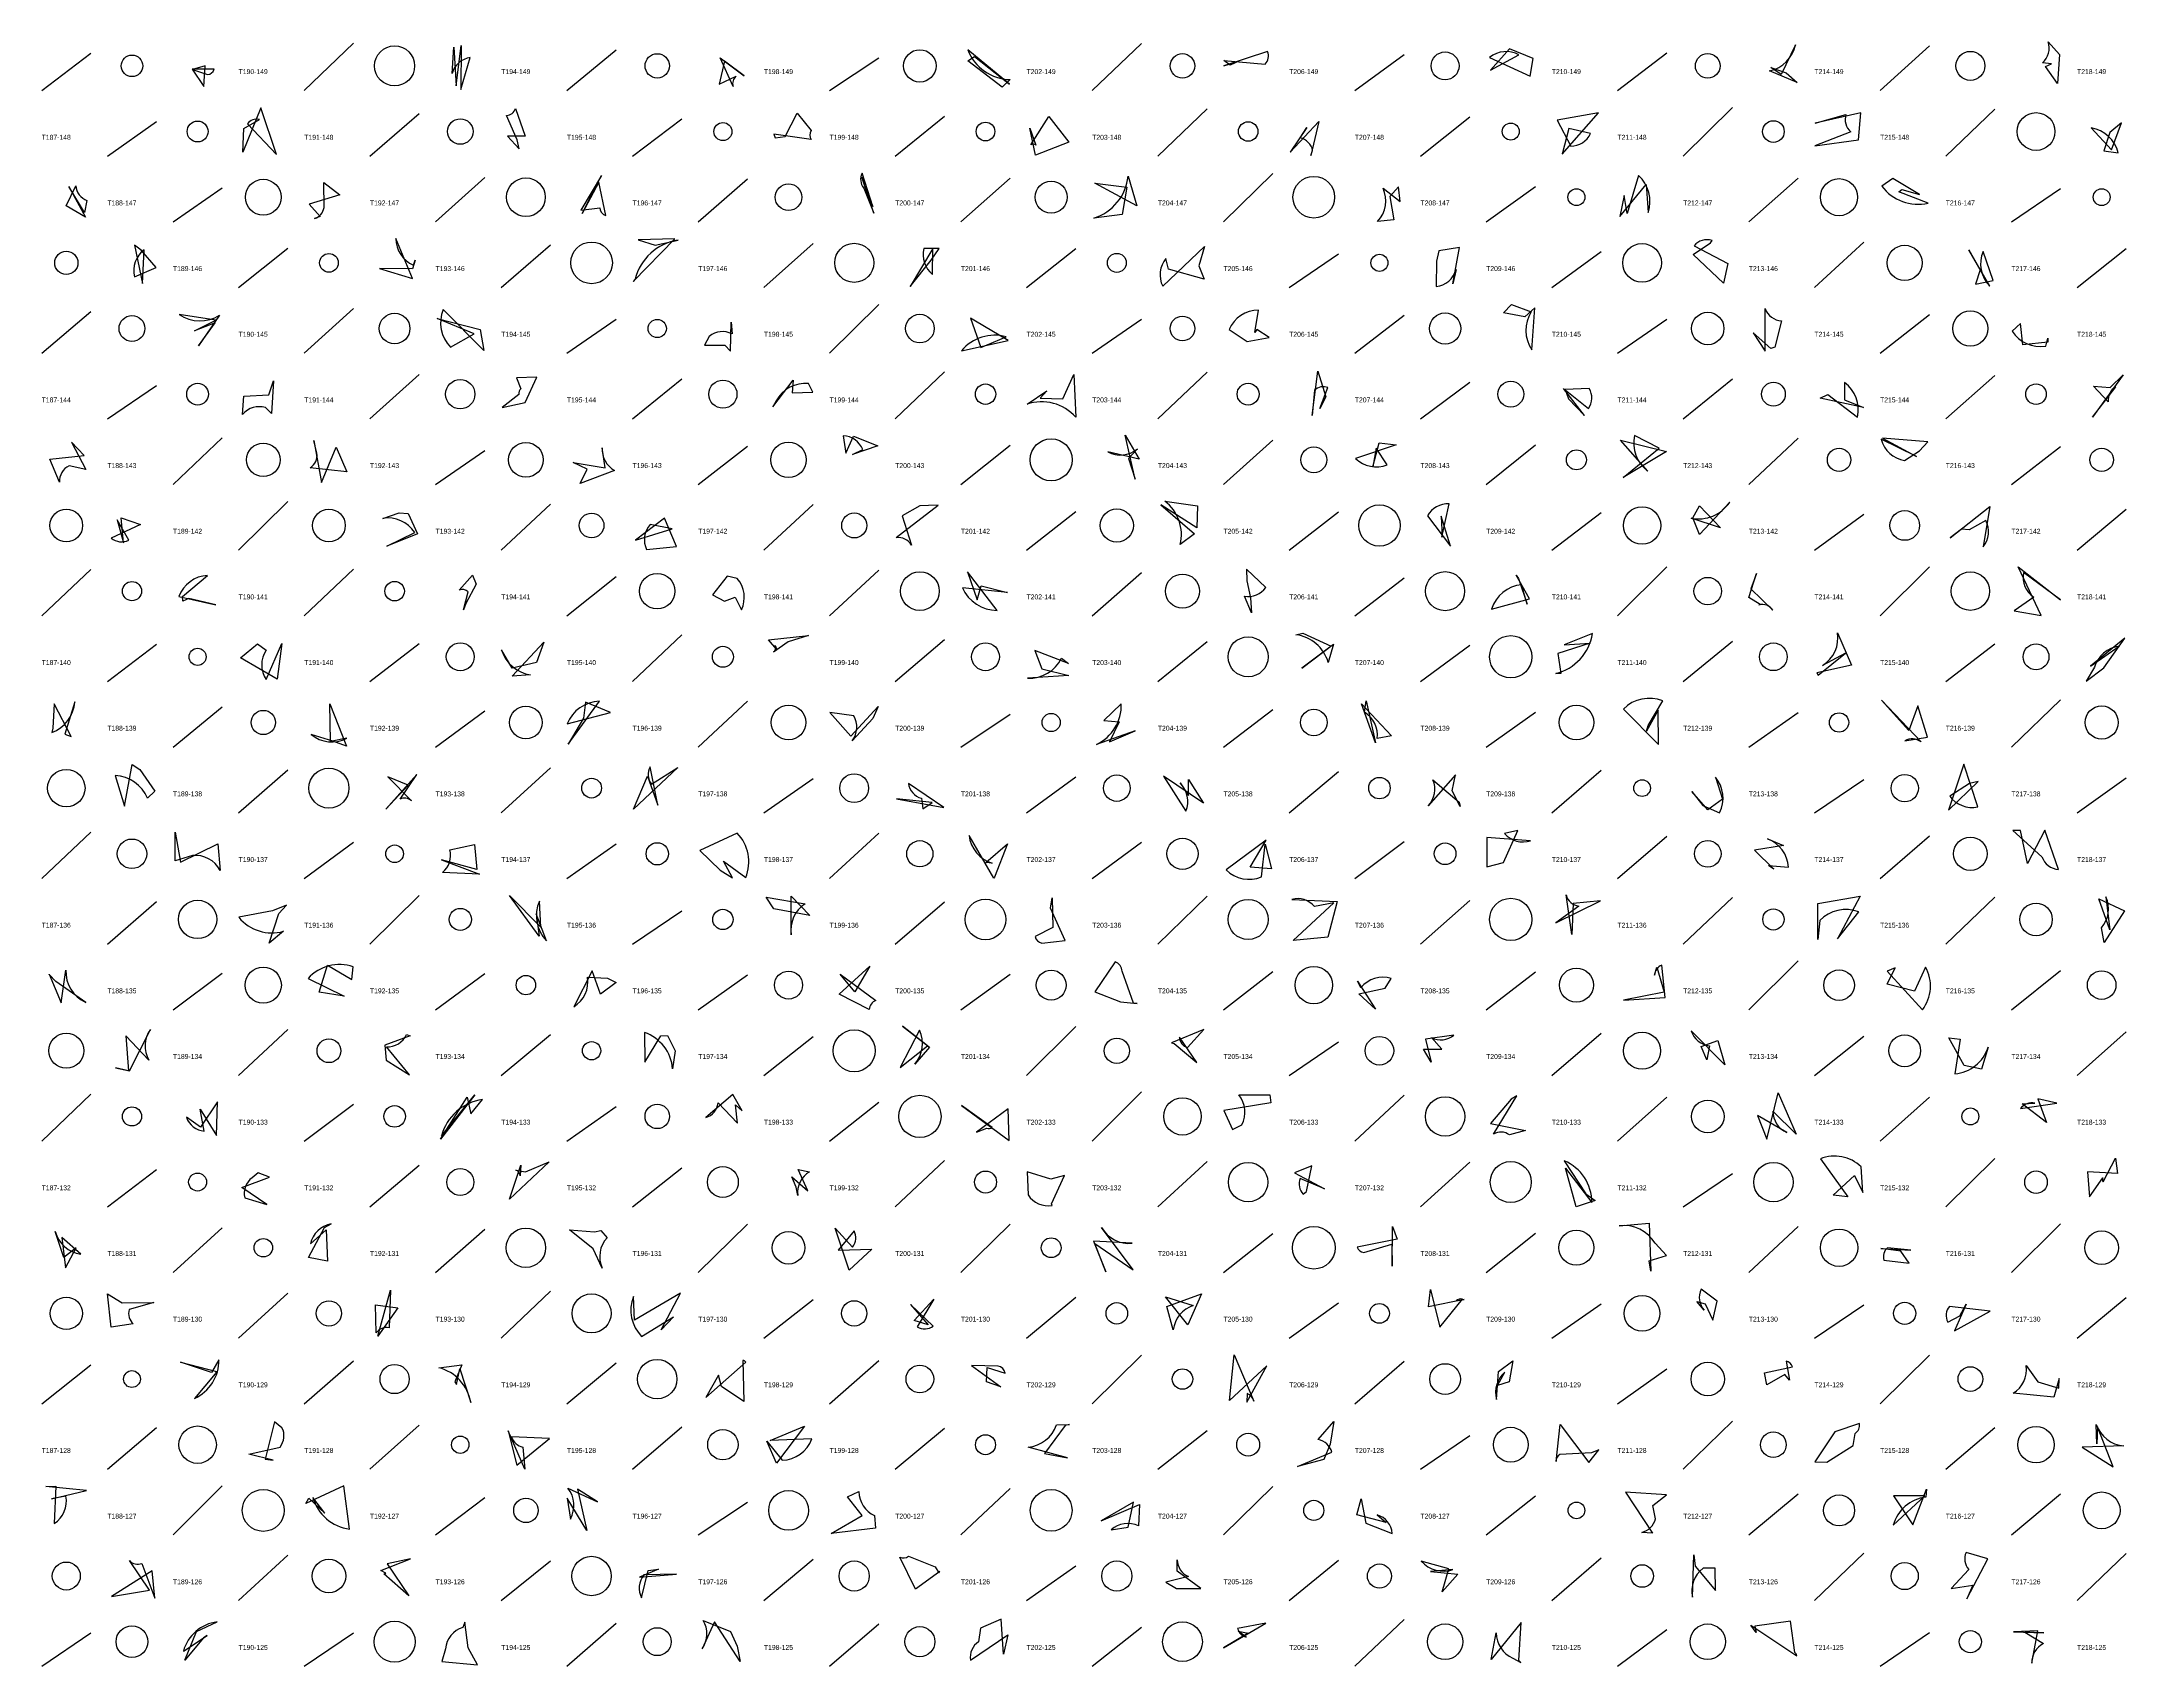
# Model space of a CAD drawing. Header units: millimetres. Extents: x -1 to 9990, y 0 to 15990.
# Drawn here: x 7480 to 8750, y 5000 to 5990 of the extents above; entities that cross this region are included whole.
import ezdxf

# ---------------------------------------------------------------- set-up
doc = ezdxf.new("R2010")
doc.units = ezdxf.units.MM
doc.layers.add('TEXT', color=3, linetype='Continuous')
doc.layers.add('WALL', color=1, linetype='Continuous')

msp = doc.modelspace()

# ---------------------------------------------------------------- linework, layer by layer
for points in [[(7735.6, 5987.5), (7735.4, 5960.7), (7741.1, 5980.1, 0.3), (7730, 5970.3), (7731, 5986.4), (7732.6, 5962.9)], [(8048.2, 5980.8), (8069.6, 5963.9), (8044.2, 5984.8, 0.3), (8070, 5966.6), (8065.2, 5962), (8044.3, 5978.1)], [(8204, 5975.4), (8200.2, 5978.2), (8225.4, 5976, 0.3), (8226.8, 5983.8), (8200.2, 5975), (8209.4, 5977.9)], [(8374.2, 5985.4), (8362.7, 5972.3), (8380, 5981.7, 0.3), (8362.1, 5980.2), (8386.8, 5968.8), (8388.7, 5979.5)], [(8542.7, 5970.8), (8549.5, 5964.9), (8532.7, 5972, 0.3), (8548.5, 5987.9), (8539.7, 5969.8), (8533.5, 5974.1)], [(8700.7, 5974.7), (8704.4, 5976.2), (8699, 5976.8, 0.3), (8702.4, 5989.7), (8709.3, 5982), (8708.1, 5964.2)], [(7579.5, 5975), (7571.8, 5972.8), (7581, 5969.7, 0.3), (7585.1, 5972.9), (7571.7, 5973), (7578.7, 5962.5)], [(7896, 5977.9), (7892.8, 5963.8), (7903, 5968.7, 0.3), (7901.2, 5962.5), (7893.3, 5979.9), (7908, 5968.9)], [(7602.5, 5922.5), (7603.2, 5936.9), (7612.6, 5942.3, 0.3), (7605.3, 5939.7), (7623.1, 5921.1), (7613.6, 5949.4)], [(7770.8, 5924.5), (7769.7, 5930), (7763.2, 5944.8, 0.3), (7768.7, 5949), (7774.5, 5932.1), (7763.8, 5932.1)], [(7933, 5931.9), (7940.3, 5946.2), (7948.8, 5935.6, 0.3), (7948.8, 5930.1), (7926, 5933.4), (7926.8, 5931.2)], [(8085.4, 5920.7), (8081.9, 5937), (8085.7, 5926.7, 0.3), (8082.7, 5927), (8093.6, 5944.1), (8105.7, 5928.6)], [(8428.4, 5946.4), (8403.2, 5942), (8411.5, 5926.1, 0.3), (8423.6, 5933.8), (8410.3, 5936.8), (8406.4, 5921.2)], [(8588.3, 5946.3), (8560.4, 5940.2), (8579.2, 5945.3, 0.3), (8582.1, 5934.9), (8560.3, 5926.3), (8586.9, 5929.9)], [(8258, 5941.1), (8253.1, 5920.5), (8254.3, 5923.4, 0.3), (8246.7, 5931.1), (8250.8, 5937.4), (8240.6, 5922.4)], [(8739.9, 5934.4), (8736.4, 5923.2), (8745.1, 5922, 0.3), (8728.6, 5937.2), (8740.9, 5923.8), (8747.1, 5940.3)], [(7821.1, 5908.3), (7808.4, 5887), (7820, 5888.6, 0.3), (7823.6, 5883.8), (7819.4, 5904.1), (7809.3, 5885)], [(7981.5, 5901.3), (7986.3, 5889.3), (7979.8, 5909.6, 0.3), (7980.8, 5900.6), (7986.9, 5885.2), (7979.6, 5907.2)], [(8141, 5901.2), (8138.2, 5884.4), (8120.9, 5882.2, 0.3), (8141.9, 5907.9), (8147.2, 5889.7), (8121.5, 5903.5)], [(8441.4, 5883.2), (8457.4, 5902.8), (8458.7, 5885.7, 0.3), (8452.8, 5908.3), (8445.9, 5885), (8444.1, 5896)], [(8624.1, 5896.6), (8607.8, 5906.4), (8601, 5901.8, 0.3), (8629.3, 5891.4), (8611.4, 5898.3), (8613.3, 5899.7)], [(7506.6, 5882.8), (7495, 5889.8), (7500.9, 5902, 0.3), (7507.6, 5893), (7506.1, 5885.6), (7496.6, 5901.5)], [(7642.9, 5890.7), (7649.6, 5883.2), (7646.3, 5882.1, 0.3), (7652, 5888.7), (7651.8, 5903.9), (7661.6, 5896.5)], [(8301.3, 5895.5), (8303.8, 5881.3), (8293.9, 5880.2, 0.3), (8297.2, 5900.5), (8307.6, 5892.3), (8306.7, 5901.4)], [(7685.7, 5851.5), (7706, 5845.5), (7695.8, 5869.9, 0.3), (7706.5, 5853.6), (7707.6, 5856.6), (7706, 5851.3)], [(7843.4, 5869.1), (7853.8, 5865.8), (7867.7, 5868.9, 0.3), (7841.5, 5845), (7840.4, 5843.6), (7865.7, 5869.7)], [(8486.1, 5860), (8496.7, 5867.1), (8497.6, 5868.6, 0.3), (8486.7, 5865.4), (8507.3, 5854.6), (8504.7, 5842.7)], [(7536.6, 5865.8), (7541.5, 5842.4), (7542.4, 5863, 0.3), (7536.5, 5846.4), (7549.8, 5852.2), (7540.7, 5862.8)], [(8021.9, 5856.7), (8026.8, 5863.8), (8017.5, 5863.8, 0.3), (8022.8, 5848), (8023, 5863.8), (8009.1, 5840.6)], [(8188.2, 5845), (8166.4, 5851.1), (8164.9, 5857.7, 0.3), (8163, 5840.7), (8188.4, 5864.9), (8185, 5853.2)], [(8331.2, 5862.3), (8329.8, 5856.1), (8329.6, 5840.5, 0.3), (8341.7, 5850.9), (8339.7, 5842.2), (8343.8, 5864.3)], [(8658.2, 5842), (8668.8, 5844.3), (8662.7, 5862, 0.3), (8666.9, 5840.7), (8654, 5863), (8661, 5850.8)], [(8370.5, 5824.5), (8375.4, 5829.7), (8387.4, 5825.1, 0.3), (8387.8, 5802.1), (8389.6, 5827.5), (8383.6, 5822.1)], [(7573.1, 5813.6), (7586, 5820), (7563.8, 5823.5, 0.3), (7588.3, 5823.1), (7575.6, 5804.5), (7585.7, 5818.4)], [(7747.2, 5814.4), (7749.4, 5801.7), (7724.6, 5826.5, 0.3), (7729, 5803.6), (7743.5, 5811.7), (7721, 5821.2)], [(7899.7, 5801.3), (7900, 5818.8), (7900.6, 5811.7, 0.3), (7886.7, 5810.2), (7883.9, 5804.9), (7896.2, 5804.9)], [(8045.8, 5821.4), (8052.1, 5803.5), (8067.6, 5809.9, 0.3), (8040.4, 5801.4), (8068.7, 5807.6), (8048.8, 5819.4)], [(8220.2, 5814.3), (8219, 5812.6), (8221.4, 5826.2, 0.3), (8203.4, 5814.3), (8214.5, 5807), (8227.9, 5809.6)], [(8522.6, 5812.4), (8529.9, 5801.1), (8529.9, 5827.2, 0.3), (8540, 5819.7), (8535.9, 5803.6), (8533.5, 5802.9)], [(8686.9, 5805.1), (8685.6, 5818.1), (8680.4, 5813.4, 0.3), (8700.9, 5804.3), (8702.2, 5809.1), (8702.1, 5806.7)], [(7621.3, 5783.1), (7620.1, 5763.3), (7616.3, 5766.8, 0.3), (7602.4, 5762.7), (7603.2, 5773.8), (7618.4, 5774.6)], [(7781.7, 5785.4), (7769.3, 5785), (7771.9, 5778.3, 0.3), (7770.7, 5774.9), (7760.6, 5766.8), (7774.6, 5770)], [(7937.3, 5775.8), (7949.8, 5776.3), (7947.2, 5781.5, 0.3), (7927.4, 5770.9), (7925.4, 5767.2), (7937.9, 5783.5)], [(8102.2, 5772.1), (8108.8, 5786.9), (8110, 5761, 0.3), (8080.3, 5768.9), (8092.4, 5777.1), (8088.2, 5772.6)], [(8262.4, 5773.3), (8258.7, 5766.2), (8263.6, 5779, 0.3), (8255.4, 5777.4), (8254, 5762.1), (8257.4, 5789.1)], [(8420, 5762.1), (8407.1, 5778.4), (8422.4, 5766.2, 0.3), (8422.7, 5778.5), (8408.1, 5777.8), (8410.1, 5772.2)], [(8563.4, 5772.6), (8568.1, 5774.7), (8586.2, 5761, 0.3), (8578.4, 5782.1), (8578.4, 5771.6), (8589.9, 5766.9)], [(8748.1, 5786.7), (8729.4, 5760.9), (8743.6, 5779.5, 0.3), (8739, 5770.3), (8730, 5779.8), (8740.1, 5779.1)], [(7498.2, 5745.7), (7506.8, 5729.1), (7496.7, 5731.4, 0.3), (7490.8, 5721.3), (7484.9, 5735.5), (7505.9, 5737.7)], [(7659.4, 5742.8), (7665.9, 5727.6), (7643.5, 5730.2, 0.3), (7647.7, 5739.1), (7645.7, 5746.8), (7650.5, 5721.1)], [(7803.8, 5733.4), (7823.3, 5730.1), (7821.5, 5742.3, 0.3), (7829, 5728.6), (7808.1, 5720.6), (7812.4, 5729.3)], [(7989.4, 5743.6), (7973.9, 5738.3), (7980.2, 5741.2, 0.3), (7968.3, 5749.7), (7969.9, 5739.1), (7974.6, 5749.4)], [(8140, 5750), (8148.7, 5735.5), (8129.5, 5739.8, 0.3), (8147.5, 5741.6), (8142.2, 5735.8), (8146.2, 5723.2)], [(8294.8, 5745.3), (8305.1, 5744.2), (8280.4, 5735.9, 0.3), (8299.7, 5732), (8292.9, 5742.1), (8290.9, 5730.7)], [(8443.5, 5724.2), (8465.5, 5742.1), (8450.4, 5749.9, 0.3), (8458.6, 5728.1), (8441.9, 5746.9), (8469.8, 5740)], [(8601.5, 5748.1), (8622.2, 5737), (8600.7, 5747.5, 0.3), (8614.9, 5734.6), (8624, 5740.4), (8629, 5746)], [(7709, 5689.9), (7690.2, 5682.5), (7707.3, 5690.7, 0.3), (7687.8, 5699.3), (7697.7, 5702.7), (7703.2, 5702.4)], [(8015, 5706.9), (8004.3, 5700.8), (8009.9, 5683, 0.3), (8000.6, 5687.6), (8026.1, 5707.3), (8020.2, 5707.1)], [(8161.9, 5707.5), (8182.4, 5689.9), (8173.6, 5683.4, 0.3), (8164.3, 5709.8), (8184.2, 5707), (8183.8, 5693.5)], [(8333.2, 5688), (8333, 5687.8), (8337.5, 5708.1, 0.3), (8324.3, 5700.8), (8338.3, 5682.4), (8332.5, 5700.7)], [(8490, 5706.9), (8502.7, 5693.6), (8484.9, 5699.4, 0.3), (8508.4, 5709.2), (8489.9, 5689.6), (8485.9, 5699.7)], [(8642.7, 5687.4), (8666.9, 5706.5), (8662.8, 5682, 0.3), (8664.4, 5698.1), (8654.3, 5692.3), (8649.6, 5692.7)], [(7528.4, 5699.6), (7540.2, 5695.6), (7522.3, 5687.3, 0.3), (7533, 5686.1), (7525.9, 5698.4), (7529.8, 5684.5)], [(7841.8, 5686.1), (7864.2, 5692.9), (7850.7, 5695.6, 0.3), (7848.5, 5680.3), (7866.8, 5682.2), (7859.5, 5699.4)], [(7565.9, 5648.9), (7565.8, 5651.7), (7581, 5664.6, 0.3), (7563.6, 5651.7), (7586.1, 5646.6), (7569.6, 5650.5)], [(7738.4, 5647.4), (7736.9, 5643.6), (7739.8, 5654.6, 0.3), (7734.3, 5655.6), (7742.4, 5664.7), (7744.6, 5659.2)], [(8052.3, 5658.3), (8068.3, 5654.1), (8040.9, 5657.1, 0.3), (8062.1, 5643.3), (8044.1, 5666.7), (8050, 5649.8)], [(8216.5, 5651), (8217.1, 5641.8), (8212.8, 5651.9, 0.3), (8225.7, 5657.3), (8214.1, 5668.3), (8214.2, 5661.2)], [(8379.7, 5662.8), (8385, 5647), (8381.6, 5658.9, 0.3), (8363.3, 5644.1), (8386.4, 5650.4), (8378.3, 5664.7)], [(8524.7, 5665.8), (8521.3, 5656.5), (8534.7, 5643.5, 0.3), (8526.2, 5646.7), (8527, 5646.8), (8520, 5651.2)], [(8684.2, 5669.9), (8709.9, 5649.7), (8687.4, 5666.3, 0.3), (8693.6, 5651.3), (8681.7, 5643.1), (8698.2, 5640.1)], [(7896, 5648.8), (7902.5, 5651.3), (7906.3, 5643.6, 0.3), (7903.8, 5662.7), (7897.7, 5664.1), (7888.6, 5652.8)], [(7947.1, 5627.9), (7934.8, 5624.1), (7925.9, 5617.9, 0.3), (7926.9, 5621.8), (7927.9, 5619.5), (7922.8, 5625.3)], [(8247.7, 5608.1), (8267.1, 5622.8), (8263.8, 5611.6, 0.3), (8244.1, 5628.4), (8248.4, 5629.4), (8265.5, 5621.4)], [(8403.6, 5617.1), (8405.4, 5604.9), (8402.4, 5604.8, 0.3), (8424.8, 5629.1), (8407.6, 5622.3), (8423.3, 5623.3)], [(8562.2, 5603.9), (8579, 5617.2), (8565, 5609.7, 0.3), (8574.1, 5629.7), (8582.5, 5609.9), (8561.5, 5605.3)], [(8749.2, 5626.3), (8728.1, 5609.2), (8745.6, 5621.5, 0.3), (8730.6, 5608.6), (8725.5, 5600.2), (8736.4, 5608.2)], [(7601.2, 5614.4), (7611.4, 5623), (7616.7, 5619, 0.3), (7616.7, 5601.2), (7626.3, 5623.1), (7623.5, 5601.4)], [(7781.5, 5611.5), (7766.6, 5608.1), (7760.2, 5619.2, 0.3), (7777.8, 5604.1), (7766.6, 5603.2), (7785.9, 5623.9)], [(8089.3, 5607.6), (8105.7, 5603.6), (8080.6, 5601.9, 0.3), (8101.3, 5614.2), (8105.6, 5610.9), (8085.1, 5618.8)], [(8284, 5586.3), (8302.3, 5566.8), (8293.6, 5565.2, 0.3), (8285.8, 5581.2), (8287, 5588.1), (8292.6, 5562.5)], [(8457.6, 5569.7), (8458.8, 5573.2), (8467.6, 5588.1, 0.3), (8443.6, 5583.2), (8465, 5561.6), (8464.7, 5582.5)], [(8617.6, 5570.1), (8600.9, 5588.5), (8625, 5563.1, 0.3), (8615.1, 5563.8), (8628.8, 5566.1), (8623, 5585.2)], [(7487.5, 5586.4), (7486.7, 5571.6), (7486.2, 5568.9, 0.3), (7500.1, 5587.6), (7494, 5567.9), (7497.9, 5566.4)], [(7665.7, 5560.5), (7657.3, 5563.7), (7644.1, 5567.7, 0.3), (7666, 5565.4), (7655.9, 5563.4), (7655.6, 5586.4)], [(7810, 5577.7), (7800.8, 5561.7), (7819.8, 5588, 0.3), (7800.2, 5574.1), (7826.5, 5581.1), (7811.4, 5587.3)], [(7989.6, 5584.7), (7986.4, 5577.4), (7973.8, 5563.8, 0.3), (7974.7, 5579.1), (7960.1, 5581.1), (7972.9, 5566.6)], [(8130.5, 5563.3), (8146.1, 5569.8), (8122.6, 5561.6, 0.3), (8137.7, 5586.3), (8127.1, 5576.2), (8136.5, 5575.4)], [(7539.8, 5546.4), (7549, 5533.2), (7544.4, 5528.8, 0.3), (7524.7, 5542.6), (7530.5, 5524.1), (7535.2, 5549.3)], [(7703.3, 5536.8), (7690.8, 5541.9), (7705.2, 5527.2, 0.3), (7698.3, 5528.3), (7708.6, 5543.2), (7689.7, 5522.2)], [(7849.1, 5542.2), (7855.4, 5524.6), (7850.6, 5548, 0.3), (7851.5, 5537.5), (7867.5, 5547.5), (7840.6, 5522.2)], [(8000.8, 5528.5), (8029.6, 5523.1), (8008, 5537.9, 0.3), (8016, 5528.8), (8016.9, 5522.4), (8022.6, 5526.2)], [(8187.8, 5525.8), (8163.5, 5542.2), (8177.1, 5520.9, 0.3), (8173.5, 5538.3), (8178.7, 5530.6), (8178.7, 5540.3)], [(8339.3, 5533.3), (8341.4, 5543), (8324.6, 5524.2, 0.3), (8327.6, 5540.1), (8343.6, 5526.5), (8344.2, 5523.9)], [(8485.3, 5533), (8492, 5524.4), (8502.2, 5520, 0.3), (8499.7, 5541.7), (8504, 5528.3), (8495.1, 5521.7)], [(8659.8, 5539), (8654.4, 5537.8), (8642.4, 5530.2, 0.3), (8659.6, 5523.6), (8651.1, 5549.6), (8641.6, 5521.6)], [(7564.5, 5489.8), (7587.4, 5501), (7588.8, 5484.9, 0.3), (7571.9, 5494), (7561.3, 5490.7), (7561.4, 5508.2)], [(7723.5, 5491.3), (7746.7, 5482.6), (7724.2, 5483.6, 0.3), (7728.6, 5497.5), (7743.6, 5500.6), (7745.1, 5485.5)], [(7900.8, 5480.4), (7895.4, 5490.5), (7908.9, 5480.5, 0.3), (7903.7, 5507.6), (7880.9, 5497), (7893.3, 5485.1)], [(8060.4, 5480.7), (8060.1, 5480.2), (8045, 5506.2, 0.3), (8059.1, 5489.2), (8055.1, 5489.7), (8068.4, 5501)], [(8216.2, 5486.8), (8225.9, 5503.3), (8201.6, 5485.2, 0.3), (8223.2, 5480.9), (8225.3, 5500.9), (8229.3, 5485.9)], [(8370.5, 5489.7), (8379.3, 5509.1), (8371.2, 5507.4, 0.3), (8387.1, 5502.9), (8360.5, 5504.9), (8360.5, 5487)], [(8535.3, 5485.7), (8532.1, 5487.9), (8544.2, 5486.8, 0.3), (8531.4, 5504.1), (8541.1, 5500), (8523.4, 5497.2)], [(8685.5, 5509.2), (8680.9, 5509.2), (8698.6, 5493.2, 0.3), (8708.7, 5485.4), (8700.3, 5509.3), (8689.8, 5489)], [(7629.2, 5463.6), (7620.6, 5460.3), (7600.1, 5456.3, 0.3), (7627.3, 5447.8), (7618.5, 5440.6), (7624.5, 5458.6)], [(7765, 5469.5), (7784, 5450.2), (7783.2, 5466.2, 0.3), (7787.5, 5442), (7781.2, 5458.4), (7783, 5444.9)], [(7926.1, 5461.4), (7921.4, 5468.6), (7945.1, 5464.5, 0.3), (7936.7, 5445.6), (7936.5, 5469.2), (7947.9, 5457.4)], [(8095.6, 5468.1), (8096.1, 5450.1), (8085.2, 5444.6, 0.3), (8089.3, 5440.6), (8103.5, 5442.2), (8094.6, 5461.9)], [(8242.4, 5442.2), (8267.2, 5465.2), (8255.4, 5462.8, 0.3), (8241.7, 5467.2), (8269.2, 5465.9), (8263.5, 5444.3)], [(8413, 5464.7), (8412.3, 5445.9), (8408.7, 5469.9, 0.3), (8416.4, 5463.1), (8402.4, 5453), (8429.7, 5466.4)], [(8587.9, 5469.2), (8574, 5443.2), (8587.1, 5459.6, 0.3), (8563.2, 5454.3), (8562, 5442.7), (8562, 5464.7)], [(8749, 5460.2), (8736.6, 5440.9), (8734.8, 5449.9, 0.3), (8737.6, 5468.7), (8739.9, 5448.7), (8733.2, 5467.6)], [(7484.5, 5421.6), (7491.9, 5404.2), (7494.7, 5424.1, 0.3), (7506.8, 5404.4), (7488.7, 5417.2), (7484.5, 5421.4)], [(7654.1, 5427.2), (7668.9, 5418.4), (7669.8, 5426.2, 0.3), (7642.3, 5419), (7664.2, 5408.2), (7649, 5410.7)], [(7820.4, 5409.5), (7815.4, 5423.6), (7804.1, 5401.7, 0.3), (7812.6, 5419.9), (7824.8, 5419.2), (7829.9, 5416.6)], [(7975.3, 5410.8), (7966.4, 5421.6), (7988.2, 5405.6, 0.3), (7984.2, 5400.1), (7965.8, 5409.5), (7984.6, 5426.6)], [(8147.3, 5403.7), (8145.2, 5404), (8138.2, 5423.4, 0.3), (8134, 5429.2), (8121.7, 5410.9), (8137.3, 5404.8)], [(8443.7, 5405.9), (8469, 5407.5), (8467, 5427.1, 0.3), (8462.6, 5421.1), (8464, 5425.9), (8468.4, 5410.6)], [(8609.1, 5425.5), (8604.3, 5423.4), (8625.8, 5400, 0.3), (8627.7, 5426), (8621, 5411.4), (8604.4, 5415.6)], [(8282.4, 5409.7), (8298.5, 5413.2), (8302.2, 5419.1, 0.3), (8283.6, 5413.4), (8281.7, 5417.4), (8292.5, 5400.3)], [(7525, 5364.5), (7533.4, 5362.8), (7546.2, 5388, 0.3), (7545.3, 5369.3), (7531.2, 5384), (7532.9, 5362.7)], [(7689.9, 5369.3), (7704.1, 5360.3), (7690, 5377.4, 0.3), (7702.3, 5384.9), (7704.5, 5384), (7689.1, 5378.4)], [(7861.3, 5384.3), (7866, 5375), (7864.4, 5363.9, 0.3), (7847.2, 5386.1), (7847.5, 5368.1), (7857.2, 5384)], [(8004.5, 5389.9), (8020.9, 5377.1), (8011.9, 5366.8, 0.3), (8014.7, 5387.6), (8003, 5364.7), (8019.7, 5378)], [(8170, 5379.4), (8183.7, 5367.8), (8173.1, 5383.2, 0.3), (8178, 5376.9), (8188, 5387.9), (8168.3, 5379.8)], [(8501.2, 5381.3), (8505.4, 5366.4), (8484.9, 5387.1, 0.3), (8496.1, 5378.1), (8494.4, 5369.5), (8490.9, 5377.5)], [(8321.8, 5376), (8333.1, 5376), (8326.7, 5383.1, 0.3), (8340.4, 5384.5), (8323.1, 5382), (8326.5, 5368.1)], [(8641.9, 5382.9), (8648.8, 5382.1), (8645.6, 5360.9, 0.3), (8665.8, 5377.1), (8661.7, 5363.7), (8651.2, 5366)], [(7739.3, 5346.7), (7741.5, 5336.5), (7748.5, 5345.3, 0.3), (7723.5, 5323.1), (7743.8, 5348.1), (7723, 5321.1)], [(7906.8, 5338.4), (7901.1, 5348.3), (7884.6, 5334.3, 0.3), (7892.1, 5343.2), (7904, 5330.8), (7902.6, 5342.1)], [(8200.1, 5338.6), (8205.5, 5327.1), (8211.1, 5329.9, 0.3), (8209.3, 5348.1), (8228.3, 5348.2), (8228.8, 5343.2)], [(8362.7, 5330.6), (8383.9, 5326.4), (8374.2, 5323.8, 0.3), (8364.5, 5324.2), (8378.6, 5347.6), (8375.3, 5345.5)], [(8538, 5349.4), (8548.8, 5324.2), (8534.7, 5338.2, 0.3), (8543.1, 5325.3), (8525.4, 5335.5), (8531, 5321.2)], [(7587.1, 5343.9), (7576.7, 5328.5), (7568.2, 5334.5, 0.3), (7579, 5326.1), (7576.5, 5339.4), (7586.5, 5323.3)], [(8068.7, 5339.6), (8049.5, 5325.4), (8055.8, 5327.9, 0.3), (8059.1, 5328.3), (8040.4, 5341.6), (8069.5, 5320.4)], [(8701.3, 5331.3), (8686.6, 5342.6), (8694.2, 5343, 0.3), (8685.6, 5339.8), (8707.7, 5343.1), (8696.2, 5345.8)], [(8584.4, 5299), (8589.5, 5288.7), (8588.4, 5304.3, 0.3), (8563.6, 5309.1), (8580.4, 5286.1), (8571.4, 5287.1)], [(8726.3, 5301.2), (8727.5, 5286.1), (8735.7, 5297.5, 0.3), (8735.9, 5295.2), (8743.5, 5309.6), (8744.6, 5300.3)], [(7618.7, 5298), (7611.8, 5300.6), (7608.2, 5297.6, 0.3), (7603.7, 5285.5), (7617.2, 5281.3), (7601.9, 5291.7)], [(7764.9, 5284.6), (7771.9, 5305.3), (7771.6, 5298.8, 0.3), (7768.9, 5302.3), (7774.8, 5301.3), (7789.2, 5307.4)], [(7946.8, 5289.6), (7940.8, 5302.6), (7947.8, 5301.2, 0.3), (7940.6, 5286.9), (7939.7, 5291.9), (7937, 5298.1)], [(8094.7, 5296.8), (8080.4, 5301.3), (8080.9, 5287.2, 0.3), (8095.6, 5280.8), (8095.2, 5281.8), (8103.1, 5299.1)], [(8243.3, 5300.6), (8261.5, 5290.9), (8246.7, 5297.2, 0.3), (8248.6, 5287.6), (8250.5, 5289.3), (8253.9, 5304.9)], [(8414.9, 5280), (8408.3, 5303.5), (8424.4, 5282.5, 0.3), (8407.6, 5308), (8420.8, 5287.8), (8426.4, 5283.7)], [(7501.1, 5255), (7493.5, 5249), (7488.3, 5264.9, 0.3), (7503.8, 5251.1), (7492.3, 5261.3), (7494.6, 5242.7)], [(7642.5, 5249), (7652.2, 5267.3), (7656.3, 5269.6, 0.3), (7643.8, 5257.3), (7653.4, 5266), (7654.1, 5246.8)], [(7816.7, 5264.6), (7820.6, 5265.6), (7824.4, 5261.1, 0.3), (7821.5, 5242.6), (7816, 5254.3), (7801.5, 5266)], [(7971.9, 5241.3), (7963.5, 5267), (7974, 5255.4, 0.3), (7974.9, 5265.3), (7965.3, 5253.5), (7985.7, 5254.2)], [(8121.6, 5257.6), (8145, 5241.5), (8125.7, 5267.4, 0.3), (8144.4, 5257.7), (8120.7, 5258.9), (8128.2, 5240.4)], [(8303, 5267.9), (8305.7, 5260.2), (8281.5, 5255.3, 0.3), (8285.4, 5252.1), (8302.5, 5257.1), (8302.8, 5243.7)], [(8459.3, 5247.1), (8469.9, 5250.2), (8462.9, 5257.7, 0.3), (8441, 5268.4), (8459.3, 5270), (8460.3, 5240.7)], [(8600.5, 5254.6), (8618.7, 5253.6), (8604.6, 5255, 0.3), (8602.3, 5247.4), (8617.8, 5245.5), (8612.7, 5253)], [(7529, 5221.5), (7548.3, 5221.7), (7533.3, 5217.3, 0.3), (7535.8, 5208.6), (7522.4, 5206.6), (7520.1, 5227)], [(7684.8, 5201.1), (7692.6, 5229.2), (7691.6, 5206.2, 0.3), (7683.8, 5203.2), (7683.3, 5220.2), (7697, 5218.3)], [(7869.2, 5227.4), (7841.2, 5210.9), (7840.5, 5225.2, 0.3), (7845.5, 5201), (7865, 5213), (7857.3, 5205)], [(8011.5, 5210.7), (8023.5, 5223.6), (8013.4, 5206.9, 0.3), (8023.2, 5207.2), (8009.2, 5220.4), (8020.1, 5208)], [(8178.2, 5208.1), (8164.7, 5225), (8181.6, 5219.8, 0.3), (8169.4, 5204.9), (8165.4, 5219.3), (8186.5, 5227)], [(8326.1, 5229.6), (8331.8, 5206.6), (8345.6, 5223.7, 0.3), (8341.7, 5222.6), (8346.6, 5223.4), (8324.9, 5218.9)], [(8498.2, 5210.8), (8500.8, 5222.5), (8490.9, 5229.7, 0.3), (8492.8, 5216.9), (8488.3, 5222.3), (8493.4, 5220.8)], [(8645.3, 5204.3), (8667.1, 5216.4), (8642.2, 5219.3, 0.3), (8641.2, 5209.7), (8648.6, 5213.5), (8652.4, 5220.6)], [(7586.5, 5179.5), (7585.6, 5178.2), (7573, 5163.2, 0.3), (7588, 5186.7), (7583.4, 5178.9), (7564.6, 5185.2)], [(7732.8, 5171.7), (7734.8, 5181.2), (7741.4, 5160.7, 0.3), (7721.9, 5181.9), (7735.9, 5183.6), (7731.7, 5173.3)], [(7892.3, 5177.4), (7884.6, 5163.8), (7908.9, 5185.2, 0.3), (7907.1, 5186.4), (7907.8, 5161.4), (7894.1, 5170.5)], [(8055.5, 5173.3), (8056.1, 5182.1), (8067, 5178.6, 0.3), (8062.7, 5182.9), (8046.5, 5183.2), (8064.3, 5170.2)], [(8203.7, 5161.9), (8206.5, 5189.7), (8218.4, 5161.6, 0.3), (8214.4, 5166.1), (8214.3, 5160.9), (8226.3, 5183.1)], [(8374, 5173.3), (8367, 5171), (8371.4, 5179.1, 0.3), (8366.4, 5162.6), (8367.5, 5179.6), (8376.3, 5186.1)], [(8530.9, 5171.4), (8529.5, 5178.7), (8546.7, 5182.5, 0.3), (8542.7, 5185.8), (8544.9, 5174.4), (8542, 5177.7)], [(8709, 5175.3), (8705.8, 5163.9), (8681.1, 5166.3, 0.3), (8689, 5183.2), (8696.2, 5173.3), (8708.9, 5169.4)], [(7621, 5125.5), (7606.1, 5129.3), (7625.2, 5133.6, 0.3), (7626.4, 5145.3), (7621.8, 5149), (7616.2, 5126.1)], [(7927.6, 5123.7), (7921.7, 5137.2), (7931.2, 5125.5, 0.3), (7949.2, 5138.5), (7923.8, 5137.5), (7944.7, 5146.3)], [(8091, 5129.6), (8105, 5127), (8080.9, 5133.5, 0.3), (8098.2, 5147.1), (8106.2, 5147.4), (8103.5, 5146.7)], [(8261.1, 5125.9), (8245, 5121.8), (8266, 5130.4, 0.3), (8257.7, 5138.1), (8267.3, 5149.1), (8265, 5135.3)], [(8428.7, 5131.9), (8424.2, 5130), (8404.8, 5129.1, 0.3), (8402.6, 5124.7), (8405.1, 5147.3), (8422.5, 5124.1)], [(8567.5, 5124.3), (8583.6, 5134.5), (8584.8, 5141.9, 0.3), (8587.4, 5147.9), (8572.4, 5142.9), (8560.3, 5124.6)], [(8732.4, 5145.9), (8732, 5135.6), (8731.7, 5147.4, 0.3), (8748.4, 5134.3), (8723.2, 5133.5), (8741.9, 5121.6)], [(7769.4, 5122.5), (7789.4, 5138.8), (7766.3, 5139.8, 0.3), (7773.2, 5133.6), (7774.3, 5120.1), (7764.2, 5143.4)], [(7482.6, 5109.6), (7488.7, 5109.7), (7487.6, 5086.9, 0.3), (7494.8, 5103.7), (7485.9, 5102.1), (7507.2, 5107.2)], [(7642.8, 5102.5), (7652.5, 5093.3), (7645.2, 5102.9, 0.3), (7667.6, 5083.6), (7664.1, 5110), (7640.9, 5099.1)], [(7812.2, 5082.7), (7800.1, 5102.4), (7802.1, 5089.7, 0.3), (7800.6, 5108.6), (7818.6, 5100.3), (7806.4, 5108)], [(7979.9, 5091.8), (7971, 5103.3), (7977.9, 5106.4, 0.3), (7987.4, 5091.9), (7988, 5084.2), (7961, 5080.9)], [(8444.8, 5106), (8461.4, 5081.2), (8454.8, 5081.6, 0.3), (8463.1, 5089.9), (8461.5, 5098), (8469.8, 5104.4)], [(8619.9, 5086.1), (8628.2, 5107.9), (8627.9, 5103.1, 0.3), (8608, 5085.9), (8627.3, 5103.9), (8608.1, 5103.8)], [(8125.5, 5088.7), (8148.8, 5098.5), (8148.2, 5085.6, 0.3), (8131.5, 5083.1), (8141.9, 5084.8), (8145.1, 5100)], [(8283.9, 5102.1), (8286.8, 5087.2), (8302.8, 5081, 0.3), (8293.7, 5092.3), (8299, 5087.6), (8281.2, 5092.3)], [(8499.8, 5046.2), (8499.5, 5059.8), (8492.2, 5059.7, 0.3), (8485.7, 5042.1), (8486.6, 5067.9), (8487.4, 5061.1)], [(8652.8, 5041.1), (8665.6, 5065.5), (8652.4, 5069.4, 0.3), (8654, 5059), (8643.3, 5047.4), (8656.6, 5049.4)], [(7522.6, 5042.6), (7545.6, 5046.3), (7533.4, 5064.4, 0.3), (7541, 5062.7), (7549, 5041.5), (7547.3, 5058.1)], [(7690.5, 5062.5), (7703.7, 5043), (7688.4, 5056.4, 0.3), (7689.7, 5056.8), (7686.6, 5058.3), (7704.6, 5065.5)], [(7844.1, 5054.3), (7866.7, 5056.1), (7846.8, 5055.7, 0.3), (7845.5, 5041.7), (7849.4, 5058.3), (7855.8, 5059.2)], [(8027.1, 5057.7), (8012.3, 5046.9), (8002.8, 5066.5, 0.3), (8008.1, 5067.1), (8024.4, 5060.5), (8026.6, 5057)], [(8186.1, 5047.3), (8171.7, 5057.9), (8171.8, 5064.9, 0.3), (8178.6, 5054.7), (8164.9, 5051.2), (8171.3, 5047.3)], [(8333.2, 5045.4), (8337.2, 5059.3), (8320.4, 5064.1, 0.3), (8339.8, 5058.9), (8326, 5057.7), (8342.7, 5056.2)], [(7567.2, 5003.8), (7574.4, 5021.3), (7586.9, 5027.1, 0.3), (7566.3, 5009.2), (7580.8, 5018.7), (7578.5, 5017.4)], [(7739.9, 5011.2), (7737.8, 5026.8), (7736.5, 5023.7, 0.3), (7726, 5010.7), (7723.8, 5003), (7745.5, 5000.8)], [(7905.5, 5003), (7889.8, 5027), (7882.4, 5010.7, 0.3), (7882.9, 5028), (7899.7, 5021.2), (7903.6, 5012.2)], [(8064.5, 5028.8), (8051.9, 5023.2), (8050.8, 5014.9, 0.3), (8045.8, 5003.8), (8068.5, 5019.1), (8065.9, 5007.4)], [(8200, 5011.3), (8225.8, 5026.2), (8208.6, 5023.1, 0.3), (8213.7, 5017.8), (8208.9, 5021.5), (8215, 5020.1)], [(8381.4, 5026.6), (8363.1, 5004.2), (8366.2, 5020.4, 0.3), (8376.2, 5005), (8381.1, 5002.3), (8379.9, 5003.6)], [(8524.5, 5020.6), (8521.2, 5025), (8549.2, 5006.4, 0.3), (8548, 5008.4), (8545.4, 5027.5), (8523.6, 5024.4)], [(8699.8, 5020.4), (8688.2, 5020.8), (8699.5, 5013.8, 0.3), (8692.4, 5002), (8696, 5021.6), (8681.3, 5021.1)]]:
    msp.add_lwpolyline(points, format="xyb", close=True)
for centre, radius in [((7695, 5975), 12.2), ((7855, 5975), 7.42), ((8015, 5975), 9.87), ((8175, 5975), 7.45), ((8335, 5975), 8.51), ((8495, 5975), 7.53), ((8655, 5975), 8.84), ((7535, 5975), 6.57), ((8695, 5935), 11.5), ((7575, 5935), 6.37), ((7735, 5935), 7.77), ((7895, 5935), 5.51), ((8055, 5935), 5.69), ((8215, 5935), 5.94), ((8375, 5935), 5.2), ((8535, 5935), 6.59), ((7615, 5895), 10.9), ((7775, 5895), 11.8), ((8255, 5895), 12.7), ((8575, 5895), 11.3), ((7935, 5895), 8.13), ((8095, 5895), 9.77), ((8415, 5895), 5.15), ((8735, 5895), 5.13), ((7815, 5855), 12.7), ((7495, 5855), 7.07), ((7655, 5855), 5.69), ((7975, 5855), 11.9), ((8135, 5855), 5.78), ((8295, 5855), 5.2), ((8455, 5855), 11.8), ((8615, 5855), 10.7), ((7535, 5815), 7.87), ((7695, 5815), 9.34), ((7855, 5815), 5.56), ((8015, 5815), 8.7), ((8175, 5815), 7.54), ((8335, 5815), 9.53), ((8495, 5815), 9.87), ((8655, 5815), 10.7), ((7575, 5775), 6.61), ((7735, 5775), 8.94), ((7895, 5775), 8.59), ((8055, 5775), 6.2), ((8215, 5775), 6.71), ((8375, 5775), 7.88), ((8535, 5775), 7.23), ((8695, 5775), 6.27), ((7615, 5735), 10.2), ((7775, 5735), 10.6), ((7935, 5735), 10.8), ((8095, 5735), 12.8), ((8255, 5735), 7.89), ((8415, 5735), 6.1), ((8575, 5735), 7.1), ((8735, 5735), 7.13), ((7495, 5695), 9.96), ((7655, 5695), 9.97), ((7815, 5695), 7.54), ((7975, 5695), 7.61), ((8135, 5695), 10.1), ((8295, 5695), 12.6), ((8455, 5695), 11.4), ((8615, 5695), 9.04), ((7855, 5655), 10.8), ((8015, 5655), 11.8), ((8175, 5655), 10.4), ((8335, 5655), 11.9), ((8655, 5655), 11.7), ((7535, 5655), 5.85), ((7695, 5655), 5.94), ((8495, 5655), 8.39), ((8215, 5615), 12.2), ((8375, 5615), 12.9), ((7575, 5615), 5.2), ((7735, 5615), 8.5), ((7895, 5615), 6.38), ((8055, 5615), 8.47), ((8535, 5615), 8.44), ((8695, 5615), 7.89), ((7615, 5575), 7.39), ((7775, 5575), 9.96), ((7935, 5575), 10.6), ((8095, 5575), 5.56), ((8255, 5575), 8.08), ((8415, 5575), 10.6), ((8575, 5575), 5.88), ((8735, 5575), 10.1), ((7495, 5535), 11.4), ((7655, 5535), 12.2), ((7815, 5535), 6.02), ((7975, 5535), 8.74), ((8135, 5535), 8.05), ((8295, 5535), 6.54), ((8455, 5535), 5.06), ((8615, 5535), 8.32), ((7535, 5495), 8.99), ((7695, 5495), 5.35), ((7855, 5495), 6.77), ((8015, 5495), 8), ((8175, 5495), 9.51), ((8335, 5495), 6.59), ((8495, 5495), 8.1), ((8655, 5495), 10.2), ((7575, 5455), 11.7), ((7735, 5455), 6.76), ((7895, 5455), 6.19), ((8055, 5455), 12.4), ((8215, 5455), 12.2), ((8375, 5455), 12.9), ((8535, 5455), 6.46), ((8695, 5455), 9.92), ((7615, 5415), 11), ((7935, 5415), 8.52), ((8095, 5415), 9.13), ((8255, 5415), 11.4), ((8415, 5415), 10.4), ((8575, 5415), 9.31), ((8735, 5415), 8.72), ((7775, 5415), 5.92), ((7495, 5375), 10.7), ((7975, 5375), 12.8), ((8455, 5375), 11.3), ((7655, 5375), 7.24), ((7815, 5375), 5.56), ((8135, 5375), 7.7), ((8295, 5375), 8.68), ((8615, 5375), 9.7), ((8015, 5335), 12.9), ((8335, 5335), 12), ((7535, 5335), 5.83), ((7695, 5335), 6.56), ((7855, 5335), 7.44), ((8175, 5335), 11.4), ((8495, 5335), 9.93), ((8655, 5335), 5.15), ((7575, 5295), 5.46), ((7735, 5295), 8.24), ((7895, 5295), 9.41), ((8055, 5295), 6.72), ((8215, 5295), 12), ((8375, 5295), 12.5), ((8535, 5295), 12), ((8695, 5295), 6.88), ((7615, 5255), 5.63), ((7775, 5255), 12), ((7935, 5255), 9.93), ((8095, 5255), 6.01), ((8255, 5255), 13), ((8415, 5255), 10.7), ((8575, 5255), 11.4), ((8735, 5255), 10.2), ((7495, 5215), 9.84), ((7655, 5215), 7.7), ((7815, 5215), 11.9), ((7975, 5215), 7.71), ((8135, 5215), 6.55), ((8295, 5215), 6.02), ((8455, 5215), 10.9), ((8615, 5215), 6.75), ((7695, 5175), 8.89), ((7855, 5175), 12), ((8015, 5175), 8.43), ((8335, 5175), 9.37), ((8495, 5175), 10.2), ((8655, 5175), 7.51), ((7535, 5175), 5.11), ((8175, 5175), 6.22), ((7575, 5135), 11.4), ((7895, 5135), 9.27), ((8375, 5135), 10.6), ((8695, 5135), 11.1), ((7735, 5135), 5.29), ((8055, 5135), 6.09), ((8215, 5135), 6.97), ((8535, 5135), 7.8), ((7615, 5095), 12.8), ((7935, 5095), 12.1), ((8095, 5095), 12.7), ((8735, 5095), 11.2), ((7775, 5095), 7.45), ((8255, 5095), 6.13), ((8415, 5095), 5.09), ((8575, 5095), 9.48), ((7495, 5055), 8.54), ((7655, 5055), 10.2), ((7815, 5055), 12), ((7975, 5055), 9.18), ((8135, 5055), 9.21), ((8295, 5055), 7.34), ((8455, 5055), 6.87), ((8615, 5055), 8.29), ((7535, 5015), 9.68), ((7695, 5015), 12.5), ((7855, 5015), 8.51), ((8015, 5015), 9.15), ((8175, 5015), 12.1), ((8335, 5015), 10.8), ((8495, 5015), 10.8), ((8655, 5015), 6.78)]:
    msp.add_circle(centre, radius)
at = {"layer": 'WALL'}
for p, q in [((7480, 5960), (7510, 5982.7)), ((7640, 5960), (7670, 5988.9)), ((7800, 5960), (7830, 5984.8)), ((8120, 5960), (8150, 5988.6)), ((8280, 5960), (8310, 5981.9)), ((8440, 5960), (8470, 5983)), ((8600, 5960), (8630, 5987.2)), ((7960, 5960), (7990, 5980)), ((7680, 5920), (7710, 5946)), ((8000, 5920), (8030, 5944.4)), ((8160, 5920), (8190, 5948.8)), ((8320, 5920), (8350, 5943.9)), ((8480, 5920), (8510, 5949.7)), ((8640, 5920), (8670, 5948.6)), ((7520, 5920), (7550, 5941.1)), ((7840, 5920), (7870, 5942.7)), ((7720, 5880), (7750, 5907)), ((7880, 5880), (7910, 5906.1)), ((8040, 5880), (8070, 5906.6)), ((8200, 5880), (8230, 5909.5)), ((8520, 5880), (8550, 5906.6)), ((7560, 5880), (7590, 5900.7)), ((8360, 5880), (8390, 5901.5)), ((8680, 5880), (8710, 5900.2)), ((8560, 5840), (8590, 5867.7)), ((7600, 5840), (7630, 5864)), ((7760, 5840), (7790, 5866)), ((7920, 5840), (7950, 5866.8)), ((8080, 5840), (8110, 5863.8)), ((8240, 5840), (8270, 5860.4)), ((8400, 5840), (8430, 5862)), ((8720, 5840), (8750, 5863.7)), ((7960, 5800), (7990, 5829.7)), ((7480, 5800), (7510, 5825.3)), ((7640, 5800), (7670, 5827.1)), ((7800, 5800), (7830, 5820.7)), ((8120, 5800), (8150, 5820.6)), ((8280, 5800), (8310, 5823.2)), ((8440, 5800), (8470, 5820.6)), ((8600, 5800), (8630, 5823.5)), ((7520, 5760), (7550, 5780.3)), ((7680, 5760), (7710, 5786.9)), ((7840, 5760), (7870, 5784.4)), ((8000, 5760), (8030, 5788.6)), ((8160, 5760), (8190, 5788.4)), ((8320, 5760), (8350, 5782.4)), ((8480, 5760), (8510, 5784.4)), ((8640, 5760), (8670, 5786.4)), ((7560, 5720), (7590, 5748.5)), ((7720, 5720), (7750, 5740.6)), ((7880, 5720), (7910, 5743.3)), ((8040, 5720), (8070, 5744)), ((8200, 5720), (8230, 5746.9)), ((8360, 5720), (8390, 5744.2)), ((8520, 5720), (8550, 5748.1)), ((8680, 5720), (8710, 5743.1)), ((7600, 5680), (7630, 5709.7)), ((7760, 5680), (7790, 5707.9)), ((7920, 5680), (7950, 5707.7)), ((8080, 5680), (8110, 5703.6)), ((8240, 5680), (8270, 5703.4)), ((8400, 5680), (8430, 5703)), ((8720, 5680), (8750, 5704.9)), ((8560, 5680), (8590, 5701.8)), ((7480, 5640), (7510, 5668.1)), ((7640, 5640), (7670, 5668.3)), ((7960, 5640), (7990, 5667.7)), ((8120, 5640), (8150, 5666.3)), ((8440, 5640), (8470, 5669.9)), ((8600, 5640), (8630, 5669.9)), ((7800, 5640), (7830, 5663.9)), ((8280, 5640), (8310, 5663.2)), ((7840, 5600), (7870, 5628.4)), ((7520, 5600), (7550, 5622.7)), ((7680, 5600), (7710, 5623.1)), ((8000, 5600), (8030, 5625.6)), ((8160, 5600), (8190, 5624.3)), ((8320, 5600), (8350, 5622.1)), ((8480, 5600), (8510, 5624.6)), ((8640, 5600), (8670, 5623)), ((7880, 5560), (7910, 5588)), ((8680, 5560), (8710, 5588.8)), ((7560, 5560), (7590, 5584.5)), ((7720, 5560), (7750, 5582.1)), ((8040, 5560), (8070, 5580.1)), ((8200, 5560), (8230, 5582.9)), ((8360, 5560), (8390, 5581.3)), ((8520, 5560), (8550, 5581.1)), ((7600, 5520), (7630, 5546.1)), ((7760, 5520), (7790, 5547.3)), ((7920, 5520), (7950, 5540.9)), ((8080, 5520), (8110, 5541.9)), ((8240, 5520), (8270, 5545.1)), ((8400, 5520), (8430, 5546)), ((8560, 5520), (8590, 5540.2)), ((8720, 5520), (8750, 5541.3)), ((7480, 5480), (7510, 5508.2)), ((7640, 5480), (7670, 5502.1)), ((7800, 5480), (7830, 5501.1)), ((7960, 5480), (7990, 5507.5)), ((8120, 5480), (8150, 5502.1)), ((8280, 5480), (8310, 5502.5)), ((8440, 5480), (8470, 5505.8)), ((8600, 5480), (8630, 5506)), ((7520, 5440), (7550, 5466)), ((7680, 5440), (7710, 5469.6)), ((8000, 5440), (8030, 5465.8)), ((8160, 5440), (8190, 5469.1)), ((8320, 5440), (8350, 5466.6)), ((8480, 5440), (8510, 5468.4)), ((8640, 5440), (8670, 5468.6)), ((7840, 5440), (7870, 5460.3)), ((8200, 5400), (8230, 5423.3)), ((8360, 5400), (8390, 5423.1)), ((8520, 5400), (8550, 5429.7)), ((8680, 5400), (8710, 5423.9)), ((7560, 5400), (7590, 5422.2)), ((7720, 5400), (7750, 5422)), ((7880, 5400), (7910, 5421.3)), ((8040, 5400), (8070, 5421.6)), ((7600, 5360), (7630, 5387.9)), ((7760, 5360), (7790, 5384.9)), ((8080, 5360), (8110, 5389.7)), ((8400, 5360), (8430, 5385.8)), ((8720, 5360), (8750, 5386.6)), ((7920, 5360), (7950, 5383.6)), ((8240, 5360), (8270, 5380.4)), ((8560, 5360), (8590, 5383.8)), ((7480, 5320), (7510, 5348.6)), ((8120, 5320), (8150, 5349.9)), ((8280, 5320), (8310, 5347.9)), ((8600, 5320), (8630, 5346.8)), ((7640, 5320), (7670, 5342.5)), ((7800, 5320), (7830, 5341.1)), ((7960, 5320), (7990, 5343.7)), ((8440, 5320), (8470, 5346.7)), ((8640, 5280), (8670, 5309.3)), ((7520, 5280), (7550, 5302.6)), ((7680, 5280), (7710, 5305.3)), ((7840, 5280), (7870, 5303.6)), ((8000, 5280), (8030, 5308.1)), ((8160, 5280), (8190, 5307.6)), ((8320, 5280), (8350, 5307.2)), ((8480, 5280), (8510, 5300.3)), ((7560, 5240), (7590, 5267.2)), ((7720, 5240), (7750, 5266.4)), ((7880, 5240), (7910, 5269.4)), ((8040, 5240), (8070, 5269.4)), ((8200, 5240), (8230, 5263.6)), ((8360, 5240), (8390, 5263.8)), ((8520, 5240), (8550, 5268)), ((8680, 5240), (8710, 5269.5)), ((7600, 5200), (7630, 5227.4)), ((7760, 5200), (7790, 5228.6)), ((7920, 5200), (7950, 5223.5)), ((8080, 5200), (8110, 5224.8)), ((8240, 5200), (8270, 5221.5)), ((8400, 5200), (8430, 5220.9)), ((8560, 5200), (8590, 5220.2)), ((8720, 5200), (8750, 5224.7)), ((7480, 5160), (7510, 5183.6)), ((7640, 5160), (7670, 5186.1)), ((7800, 5160), (7830, 5184.9)), ((7960, 5160), (7990, 5186.4)), ((8120, 5160), (8150, 5189.5)), ((8280, 5160), (8310, 5185.8)), ((8600, 5160), (8630, 5189.5)), ((8440, 5160), (8470, 5181.2)), ((7520, 5120), (7550, 5145.5)), ((7680, 5120), (7710, 5146.9)), ((7840, 5120), (7870, 5145.9)), ((8000, 5120), (8030, 5145)), ((8160, 5120), (8190, 5143.6)), ((8480, 5120), (8510, 5149.3)), ((8640, 5120), (8670, 5145.5)), ((8320, 5120), (8350, 5140.6)), ((7560, 5080), (7590, 5109.9)), ((8040, 5080), (8070, 5108.3)), ((8200, 5080), (8230, 5109.5)), ((7720, 5080), (7750, 5102.9)), ((7880, 5080), (7910, 5100)), ((8360, 5080), (8390, 5103.9)), ((8520, 5080), (8550, 5105)), ((8680, 5080), (8710, 5105.1)), ((7600, 5040), (7630, 5067.7)), ((8560, 5040), (8590, 5069)), ((8720, 5040), (8750, 5068.7)), ((7760, 5040), (7790, 5064.2)), ((7920, 5040), (7950, 5065.3)), ((8080, 5040), (8110, 5061.2)), ((8240, 5040), (8270, 5064.7)), ((8400, 5040), (8430, 5066)), ((7480, 5000), (7510, 5020.4)), ((7640, 5000), (7670, 5020.3)), ((7800, 5000), (7830, 5026.2)), ((7960, 5000), (7990, 5025.9)), ((8120, 5000), (8150, 5023.9)), ((8280, 5000), (8310, 5028.5)), ((8440, 5000), (8470, 5022.5)), ((8600, 5000), (8630, 5020.6))]:
    msp.add_line(p, q, dxfattribs=at)

# ---------------------------------------------------------------- texts
at = {"layer": 'TEXT'}
for s, p in [('T190-149', (7600, 5970)), ('T194-149', (7760, 5970)), ('T198-149', (7920, 5970)), ('T202-149', (8080, 5970)), ('T206-149', (8240, 5970)), ('T210-149', (8400, 5970)), ('T214-149', (8560, 5970)), ('T218-149', (8720, 5970)), ('T187-148', (7480, 5930)), ('T191-148', (7640, 5930)), ('T195-148', (7800, 5930)), ('T199-148', (7960, 5930)), ('T203-148', (8120, 5930)), ('T207-148', (8280, 5930)), ('T211-148', (8440, 5930)), ('T215-148', (8600, 5930)), ('T188-147', (7520, 5890)), ('T192-147', (7680, 5890)), ('T196-147', (7840, 5890)), ('T200-147', (8000, 5890)), ('T204-147', (8160, 5890)), ('T208-147', (8320, 5890)), ('T212-147', (8480, 5890)), ('T216-147', (8640, 5890)), ('T189-146', (7560, 5850)), ('T193-146', (7720, 5850)), ('T197-146', (7880, 5850)), ('T201-146', (8040, 5850)), ('T205-146', (8200, 5850)), ('T209-146', (8360, 5850)), ('T213-146', (8520, 5850)), ('T217-146', (8680, 5850)), ('T190-145', (7600, 5810)), ('T194-145', (7760, 5810)), ('T198-145', (7920, 5810)), ('T202-145', (8080, 5810)), ('T206-145', (8240, 5810)), ('T210-145', (8400, 5810)), ('T214-145', (8560, 5810)), ('T218-145', (8720, 5810)), ('T187-144', (7480, 5770)), ('T191-144', (7640, 5770)), ('T195-144', (7800, 5770)), ('T199-144', (7960, 5770)), ('T203-144', (8120, 5770)), ('T207-144', (8280, 5770)), ('T211-144', (8440, 5770)), ('T215-144', (8600, 5770)), ('T188-143', (7520, 5730)), ('T192-143', (7680, 5730)), ('T196-143', (7840, 5730)), ('T200-143', (8000, 5730)), ('T204-143', (8160, 5730)), ('T208-143', (8320, 5730)), ('T212-143', (8480, 5730)), ('T216-143', (8640, 5730)), ('T189-142', (7560, 5690)), ('T193-142', (7720, 5690)), ('T197-142', (7880, 5690)), ('T201-142', (8040, 5690)), ('T205-142', (8200, 5690)), ('T209-142', (8360, 5690)), ('T213-142', (8520, 5690)), ('T217-142', (8680, 5690)), ('T190-141', (7600, 5650)), ('T194-141', (7760, 5650)), ('T198-141', (7920, 5650)), ('T202-141', (8080, 5650)), ('T206-141', (8240, 5650)), ('T210-141', (8400, 5650)), ('T214-141', (8560, 5650)), ('T218-141', (8720, 5650)), ('T187-140', (7480, 5610)), ('T191-140', (7640, 5610)), ('T195-140', (7800, 5610)), ('T199-140', (7960, 5610)), ('T203-140', (8120, 5610)), ('T207-140', (8280, 5610)), ('T211-140', (8440, 5610)), ('T215-140', (8600, 5610)), ('T188-139', (7520, 5570)), ('T192-139', (7680, 5570)), ('T196-139', (7840, 5570)), ('T200-139', (8000, 5570)), ('T204-139', (8160, 5570)), ('T208-139', (8320, 5570)), ('T212-139', (8480, 5570)), ('T216-139', (8640, 5570)), ('T189-138', (7560, 5530)), ('T193-138', (7720, 5530)), ('T197-138', (7880, 5530)), ('T201-138', (8040, 5530)), ('T205-138', (8200, 5530)), ('T209-138', (8360, 5530)), ('T213-138', (8520, 5530)), ('T217-138', (8680, 5530)), ('T190-137', (7600, 5490)), ('T194-137', (7760, 5490)), ('T198-137', (7920, 5490)), ('T202-137', (8080, 5490)), ('T206-137', (8240, 5490)), ('T210-137', (8400, 5490)), ('T214-137', (8560, 5490)), ('T218-137', (8720, 5490)), ('T187-136', (7480, 5450)), ('T191-136', (7640, 5450)), ('T195-136', (7800, 5450)), ('T199-136', (7960, 5450)), ('T203-136', (8120, 5450)), ('T207-136', (8280, 5450)), ('T211-136', (8440, 5450)), ('T215-136', (8600, 5450)), ('T188-135', (7520, 5410)), ('T192-135', (7680, 5410)), ('T196-135', (7840, 5410)), ('T200-135', (8000, 5410)), ('T204-135', (8160, 5410)), ('T208-135', (8320, 5410)), ('T212-135', (8480, 5410)), ('T216-135', (8640, 5410)), ('T189-134', (7560, 5370)), ('T193-134', (7720, 5370)), ('T197-134', (7880, 5370)), ('T201-134', (8040, 5370)), ('T205-134', (8200, 5370)), ('T209-134', (8360, 5370)), ('T213-134', (8520, 5370)), ('T217-134', (8680, 5370)), ('T190-133', (7600, 5330)), ('T194-133', (7760, 5330)), ('T198-133', (7920, 5330)), ('T202-133', (8080, 5330)), ('T206-133', (8240, 5330)), ('T210-133', (8400, 5330)), ('T214-133', (8560, 5330)), ('T218-133', (8720, 5330)), ('T187-132', (7480, 5290)), ('T191-132', (7640, 5290)), ('T195-132', (7800, 5290)), ('T199-132', (7960, 5290)), ('T203-132', (8120, 5290)), ('T207-132', (8280, 5290)), ('T211-132', (8440, 5290)), ('T215-132', (8600, 5290)), ('T188-131', (7520, 5250)), ('T192-131', (7680, 5250)), ('T196-131', (7840, 5250)), ('T200-131', (8000, 5250)), ('T204-131', (8160, 5250)), ('T208-131', (8320, 5250)), ('T212-131', (8480, 5250)), ('T216-131', (8640, 5250)), ('T189-130', (7560, 5210)), ('T193-130', (7720, 5210)), ('T197-130', (7880, 5210)), ('T201-130', (8040, 5210)), ('T205-130', (8200, 5210)), ('T209-130', (8360, 5210)), ('T213-130', (8520, 5210)), ('T217-130', (8680, 5210)), ('T190-129', (7600, 5170)), ('T194-129', (7760, 5170)), ('T198-129', (7920, 5170)), ('T202-129', (8080, 5170)), ('T206-129', (8240, 5170)), ('T210-129', (8400, 5170)), ('T214-129', (8560, 5170)), ('T218-129', (8720, 5170)), ('T187-128', (7480, 5130)), ('T191-128', (7640, 5130)), ('T195-128', (7800, 5130)), ('T199-128', (7960, 5130)), ('T203-128', (8120, 5130)), ('T207-128', (8280, 5130)), ('T211-128', (8440, 5130)), ('T215-128', (8600, 5130)), ('T188-127', (7520, 5090)), ('T192-127', (7680, 5090)), ('T196-127', (7840, 5090)), ('T200-127', (8000, 5090)), ('T204-127', (8160, 5090)), ('T208-127', (8320, 5090)), ('T212-127', (8480, 5090)), ('T216-127', (8640, 5090)), ('T189-126', (7560, 5050)), ('T193-126', (7720, 5050)), ('T197-126', (7880, 5050)), ('T201-126', (8040, 5050)), ('T205-126', (8200, 5050)), ('T209-126', (8360, 5050)), ('T213-126', (8520, 5050)), ('T217-126', (8680, 5050)), ('T190-125', (7600, 5010)), ('T194-125', (7760, 5010)), ('T198-125', (7920, 5010)), ('T202-125', (8080, 5010)), ('T206-125', (8240, 5010)), ('T210-125', (8400, 5010)), ('T214-125', (8560, 5010)), ('T218-125', (8720, 5010))]:
    msp.add_text(s, height=3, dxfattribs=at).set_placement(p)

doc.saveas('drawing.dxf')
